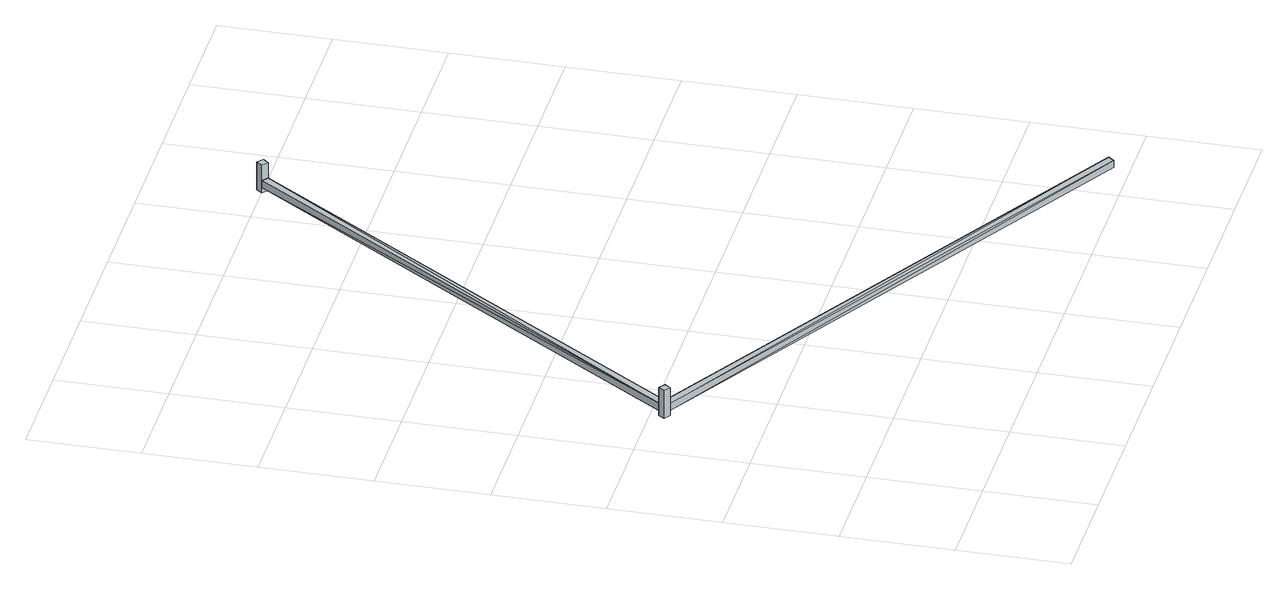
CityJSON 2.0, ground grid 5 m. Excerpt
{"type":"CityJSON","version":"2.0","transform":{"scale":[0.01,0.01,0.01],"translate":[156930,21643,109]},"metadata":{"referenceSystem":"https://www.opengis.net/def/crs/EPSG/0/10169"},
"CityObjects":{
"object1":{"type":"GenericCityObject","attributes":{"name":"雨水マンホール","year":2010},"geometry":[{"type":"MultiSurface","lod":"2","boundaries":[[[0,1,2,3]],[[1,0,4,5]],[[0,3,6,4]],[[1,5,7,2]],[[5,4,6,7]],[[3,2,7,6]]]}]},
"object2":{"type":"GenericCityObject","attributes":{"name":"雨水管路","year":2012},"geometry":[{"type":"MultiSurface","lod":"2","boundaries":[[[8,9,10]],[[8,11,9]],[[10,12,13]],[[10,9,12]],[[13,14,15]],[[13,12,14]],[[15,11,8]],[[15,14,11]],[[8,10,15]],[[10,13,15]],[[11,14,9]],[[14,12,9]]]}]},
"object3":{"type":"GenericCityObject","attributes":{"name":"雨水管路","year":2011},"geometry":[{"type":"MultiSurface","lod":"2","boundaries":[[[16,17,18]],[[16,19,17]],[[18,20,21]],[[18,17,20]],[[21,22,23]],[[21,20,22]],[[19,16,22]],[[16,23,22]],[[18,23,16]],[[18,21,23]],[[19,22,17]],[[22,20,17]]]}]},
"object4":{"type":"GenericCityObject","attributes":{"name":"雨水マンホール","year":2011},"geometry":[{"type":"MultiSurface","lod":"2","boundaries":[[[24,25,26,27]],[[25,24,28,29]],[[28,24,27,30]],[[25,29,31,26]],[[29,28,30,31]],[[31,30,27,26]]]}]}
},
"vertices":[
[88,1391,151],[88,1391,286],[116,1370,286],[116,1370,151],[108,1419,151],[108,1419,286],[137,1398,151],[137,1398,286],
[137,1398,211],[2539,53,157],[2539,53,192],[137,1398,176],[2518,25,157],[2518,25,192],[116,1370,176],[116,1370,211],
[137,1398,210],[108,1419,175],[108,1419,210],[137,1398,175],[1704,3501,59],[1704,3501,94],[1730,3479,59],[1730,3479,94],
[1730,3479,168],[1730,3479,33],[1704,3501,33],[1704,3501,168],[1753,3505,168],[1753,3505,33],[1726,3528,168],[1726,3528,33]
]}
